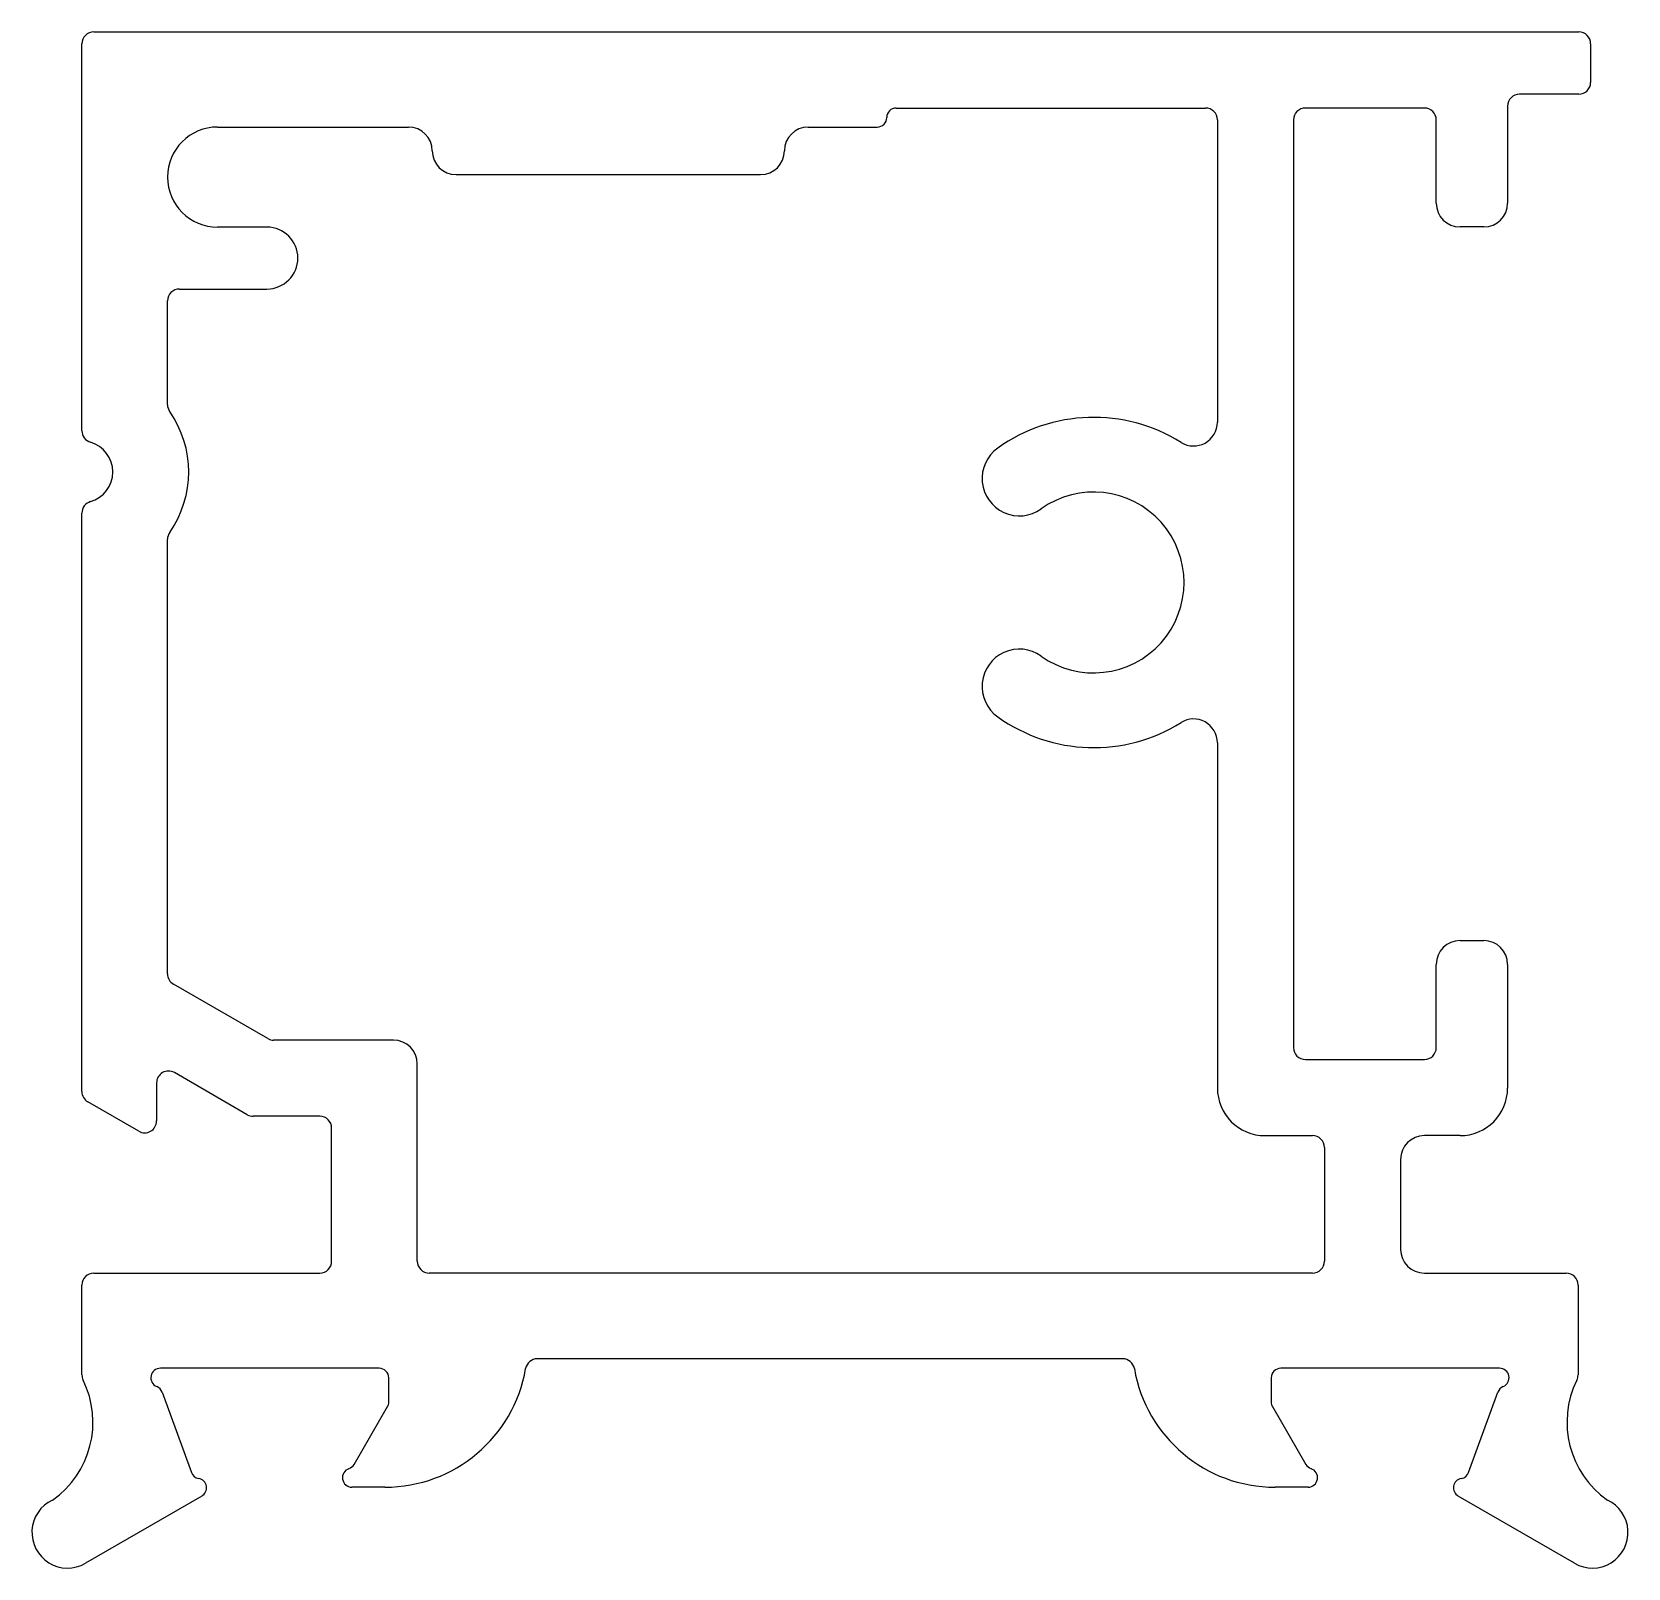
# Model space of a CAD drawing. Header units: inches. Extents: x -16.7 to 16.9, y 0.5 to 32.8.
import ezdxf

# ---------------------------------------------------------------- set-up
doc = ezdxf.new("R2010")
doc.units = ezdxf.units.IN
doc.header["$MEASUREMENT"] = 0

msp = doc.modelspace()

# ---------------------------------------------------------------- linework, layer by layer
at = {"color": 7}
for p, q in [((-15.624, 24.446), (-15.624, 32.578)), ((-15.374, 32.828), (15.836, 32.828)), ((16.086, 32.578), (16.086, 31.768)), ((1.493, 31.228), (7.991, 31.228)), ((12.591, 31.228), (10.091, 31.228)), ((14.341, 31.268), (14.341, 29.228)), ((15.836, 31.518), (14.591, 31.518)), ((8.241, 30.978), (8.241, 24.624)), ((9.841, 30.978), (9.841, 11.478)), ((12.841, 29.228), (12.841, 30.978)), ((-12.772, 30.828), (-8.759, 30.828)), ((-0.359, 30.828), (1.093, 30.828)), ((-7.759, 29.828), (-1.359, 29.828)), ((-11.735, 28.724), (-12.772, 28.724)), ((13.841, 28.728), (13.341, 28.728)), ((-13.824, 24.992), (-13.824, 27.174)), ((-13.574, 27.424), (-11.735, 27.424)), ((-15.624, 10.556), (-15.624, 22.711)), ((-13.824, 13.028), (-13.824, 22.163)), ((8.241, 17.886), (8.241, 10.628)), ((13.341, 13.728), (13.841, 13.728)), ((12.841, 11.478), (12.841, 13.228)), ((14.341, 13.228), (14.341, 10.628)), ((-11.718, 11.668), (-13.699, 12.812)), ((-9.074, 11.635), (-11.593, 11.635)), ((-8.574, 6.988), (-8.574, 11.135)), ((10.091, 11.228), (12.591, 11.228)), ((-14.054, 10.736), (-14.054, 9.936)), ((-12.147, 10.068), (-13.679, 10.953)), ((-14.429, 9.72), (-15.497, 10.336)), ((-10.624, 10.035), (-12.022, 10.035)), ((-10.374, 6.988), (-10.374, 9.785)), ((9.241, 9.628), (10.241, 9.628)), ((13.341, 9.628), (12.591, 9.628)), ((10.491, 9.378), (10.491, 6.988)), ((12.091, 9.128), (12.091, 7.238)), ((-15.372, 6.738), (-10.624, 6.738)), ((-7.718, 6.738), (-8.324, 6.738)), ((-6.948, 6.738), (-7.718, 6.738)), ((-7.718, 6.738), (-7.718, 6.738)), ((10.241, 6.738), (-6.948, 6.738)), ((-6.948, 6.738), (-6.948, 6.738)), ((12.591, 6.738), (15.571, 6.738)), ((-15.622, 4.599), (-15.622, 6.488)), ((15.821, 6.488), (15.821, 4.599)), ((-9.374, 4.738), (-13.974, 4.738)), ((6.25, 4.938), (-6.051, 4.938)), ((14.172, 4.738), (9.572, 4.738)), ((-9.174, 4.032), (-9.174, 4.538)), ((9.372, 4.538), (9.372, 4.032)), ((-13.936, 4.235), (-13.323, 2.55)), ((13.522, 2.55), (14.135, 4.235)), ((-9.901, 2.718), (-9.201, 3.931)), ((9.4, 3.931), (10.1, 2.718)), ((-13.104, 2.05), (-15.549, 0.638)), ((-9.254, 2.238), (-9.947, 2.238)), ((10.146, 2.238), (9.453, 2.238)), ((15.747, 0.638), (13.303, 2.05))]:
    msp.add_line(p, q, dxfattribs=at)
for centre, radius, start, end in [((-15.374, 32.578), 0.25, 90, 180), ((15.836, 32.578), 0.25, 360, 90), ((15.836, 31.768), 0.25, 270, 0), ((1.493, 31.028), 0.2, 90, 180), ((7.991, 30.978), 0.25, 0, 90), ((10.091, 30.978), 0.25, 90, 180), ((12.591, 30.978), 0.25, 0, 90), ((14.591, 31.268), 0.25, 90, 180), ((1.093, 31.028), 0.2, 270, 360), ((-12.772, 29.776), 1.052, 90, 270), ((-8.759, 30.328), 0.5, 0, 90), ((-0.359, 30.328), 0.5, 90, 180), ((-7.759, 30.328), 0.5, 180, 270), ((-1.359, 30.328), 0.5, 270, 0), ((13.341, 29.228), 0.5, 180, 270), ((13.841, 29.228), 0.5, 270, 360), ((-11.735, 28.074), 0.65, 270, 90), ((-13.574, 27.174), 0.25, 90, 180), ((-13.574, 24.992), 0.25, 180, 214.9098), ((-15.599, 23.578), 2.22, 325.1193, 34.9098), ((5.641, 21.255), 3.47, 58.0643, 125.533), ((7.741, 24.624), 0.5, 238.0643, 0), ((-15.37, 24.446), 0.254, 180, 253.6817), ((-15.624, 23.578), 0.65, 286.3183, 73.6817), ((4.081, 23.44), 0.785, 125.5331, 305.5331), ((5.641, 21.255), 1.9, 234.4669, 125.5331), ((-15.37, 22.711), 0.254, 106.3183, 180), ((-13.57, 22.163), 0.254, 145.1193, 180), ((4.081, 19.07), 0.785, 54.4669, 234.4669), ((5.641, 21.255), 3.47, 234.4669, 301.9357), ((7.741, 17.886), 0.5, 360, 121.9357), ((13.341, 13.228), 0.5, 90, 180), ((13.841, 13.228), 0.5, 360, 90), ((-13.574, 13.028), 0.25, 180, 240), ((-11.593, 11.885), 0.25, 240, 270), ((-9.074, 11.135), 0.5, 0, 90), ((10.091, 11.478), 0.25, 180, 270), ((12.591, 11.478), 0.25, 270, 0), ((-13.804, 10.736), 0.25, 60, 180), ((-15.37, 10.556), 0.254, 180, 240), ((9.241, 10.628), 1, 180, 270), ((13.341, 10.628), 1, 270, 360), ((-12.022, 10.285), 0.25, 240, 270), ((-14.304, 9.936), 0.25, 240, 359.9999), ((-10.624, 9.785), 0.25, 360, 90), ((10.241, 9.378), 0.25, 360, 90), ((12.591, 9.128), 0.5, 90, 180), ((12.591, 7.238), 0.5, 180, 270), ((-15.372, 6.488), 0.25, 90, 180), ((-10.624, 6.988), 0.25, 270, 0), ((-8.324, 6.988), 0.25, 180, 270), ((10.241, 6.988), 0.25, 270, 0), ((15.571, 6.488), 0.25, 360, 90), ((-13.974, 4.538), 0.2, 90, 247.6528), ((-9.374, 4.538), 0.2, 360, 90), ((-9.254, 5.238), 3, 270.0001, 350.2569), ((-6.051, 4.688), 0.25, 90, 170.2569), ((6.25, 4.688), 0.25, 9.7431, 90), ((9.453, 5.238), 3, 189.7431, 269.9999), ((9.572, 4.538), 0.2, 90, 180), ((14.172, 4.538), 0.2, 292.3472, 90), ((-17.391, 3.604), 2, 305.1125, 26.197), ((-15.368, 4.599), 0.254, 180, 206.197), ((17.589, 3.604), 2, 153.803, 234.8875), ((15.567, 4.599), 0.254, 333.803, 360), ((-14.127, 4.165), 0.203, 20, 67.6528), ((-9.377, 4.032), 0.203, 330, 360), ((9.576, 4.032), 0.203, 180, 210), ((14.326, 4.165), 0.203, 112.3472, 160), ((-10.077, 2.82), 0.203, 288.7625, 330), ((10.276, 2.82), 0.203, 210, 251.2375), ((-13.132, 2.62), 0.203, 200, 259.7371), ((-13.204, 2.223), 0.2, 300, 79.7371), ((-9.947, 2.438), 0.2, 108.7625, 270), ((10.146, 2.438), 0.2, 270, 71.2375), ((13.403, 2.223), 0.2, 100.2629, 240), ((13.331, 2.62), 0.203, 280.2629, 340), ((-15.924, 1.288), 0.75, 114.975, 300), ((16.122, 1.288), 0.75, 240, 65.025)]:
    msp.add_arc(centre, radius, start, end, dxfattribs=at)

doc.saveas('drawing.dxf')
